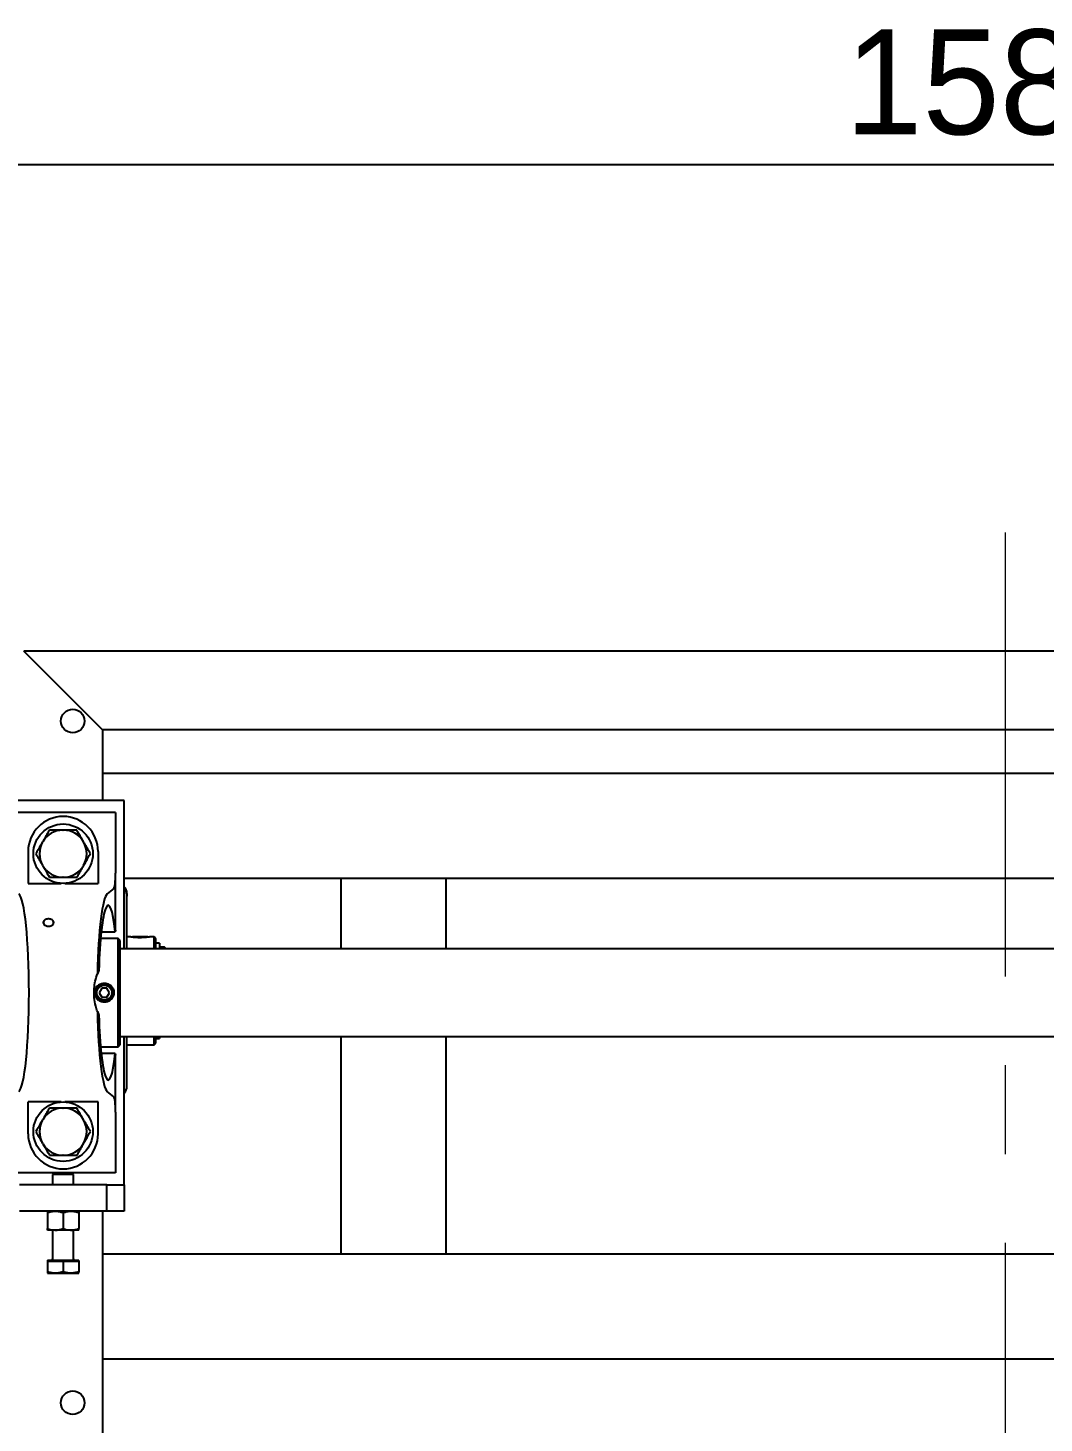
# Model space of a CAD drawing. Header units: millimetres. Extents: x 0 to 11880, y 0 to 8400.
# Drawn here: x 2022 to 2603, y 6347 to 7145 of the extents above; entities that cross this region are included whole.
import ezdxf

# ---------------------------------------------------------------- set-up
doc = ezdxf.new("R2010")
doc.units = ezdxf.units.MM
doc.header["$LTSCALE"] = 20
doc.linetypes.add('CENTERX2', pattern=[20.32, 12.7, -2.54, 2.54, -2.54])
doc.layers.add('ANNOTAZIONI', color=7, linetype='Continuous')
doc.styles.add('SLDTEXTSTYLE0', font='arial.ttf', dxfattribs={"width": 0.948})
doc.dimstyles.new('SLDDIMSTYLE0', dxfattribs={"dimtxt": 60, "dimasz": 66.04, "dimexe": 0, "dimexo": 0.0625, "dimgap": 15, "dimtad": 1, "dimdec": 1, "dimrnd": 1e-09, "dimzin": 12, "dimdsep": 46, "dimtxsty": 'SLDTEXTSTYLE0', "dimsah": 1, "dimcen": 0.09, "dimadec": 0, "dimazin": 3, "dimtfac": 1, "dimtofl": 0, "dimtmove": 0, "dimatfit": 3, "dimfxl": 1, "dimfrac": 2, "dimtolj": 1, "dimtzin": 12, "dimarcsym": 0})

# ---------------------------------------------------------------- blocks, each defined once
blk = doc.blocks.new('_D')
at = {"layer": 'ANNOTAZIONI', "transparency": 16777216}
for p, q in [((1788.51, 6996.97), (1788.51, 7087.24)), ((3373.51, 6996.97), (3373.51, 7087.24)), ((1788.51, 7067.24), (3373.51, 7067.24))]:
    blk.add_line(p, q, dxfattribs=at)
for points in [[(1788.51, 7067.24), (1854.55, 7057.08), (1854.55, 7077.4)], [(3373.51, 7067.24), (3307.47, 7077.4), (3307.47, 7057.08)]]:
    blk.add_solid(points, dxfattribs=at)
at = {"layer": 'ANNOTAZIONI', "transparency": 16777216, "insert": (2489.34, 7144.59), "char_height": 60, "attachment_point": 1, "style": 'SLDTEXTSTYLE0'}
blk.add_mtext('1585', dxfattribs=at)

msp = doc.modelspace()

# ---------------------------------------------------------------- linework, layer by layer
at = {"color": 7, "linetype": 'Continuous', "lineweight": 25}
for p, q in [((3142.51, 6788.94), (2019.51, 6788.94)), ((2064.51, 6743.94), (2019.51, 6788.94)), ((3097.51, 6743.94), (2064.51, 6743.94)), ((2064.51, 6743.94), (2064.51, 6703.54)), ((3097.51, 6718.94), (2064.51, 6718.94)), ((2077.01, 6703.54), (2007.01, 6703.54)), ((2077.01, 6618.54), (2077.01, 6703.54)), ((2072.01, 6696.54), (2012.01, 6696.54)), ((2072.01, 6696.54), (2072.01, 6694.34)), ((2072.01, 6694.34), (2072.01, 6661.89)), ((2041.9, 6686.54), (2042.12, 6686.54)), ((2022.01, 6674.34), (2022.01, 6656.07)), ((2030.26, 6679.69), (2030.37, 6679.88)), ((2053.64, 6679.88), (2053.76, 6679.69)), ((2062.01, 6674.34), (2062.01, 6656.07)), ((2030.37, 6666.19), (2030.26, 6666.38)), ((2053.76, 6666.38), (2053.64, 6666.19)), ((2042.12, 6659.54), (2041.9, 6659.54)), ((2072.01, 6629.34), (2072.01, 6661.89)), ((3085.01, 6658.94), (2077.01, 6658.94)), ((2201.01, 6618.54), (2201.01, 6658.94)), ((2203.04, 6658.94), (2201.01, 6658.94)), ((2261.01, 6658.94), (2258.98, 6658.94)), ((2261.01, 6618.54), (2261.01, 6658.94)), ((2022.01, 6656.07), (2040.96, 6656.07)), ((2043.05, 6656.07), (2062.01, 6656.07)), ((2071.11, 6653.12), (2067.29, 6650.12)), ((2078.51, 6650.34), (2078.51, 6648.84)), ((2078.51, 6618.54), (2078.51, 6648.84)), ((2063.84, 6628.36), (2071.84, 6628.36)), ((2072.01, 6629.34), (2071.84, 6628.36)), ((2080.5, 6625.44), (2078.51, 6625.44)), ((2081.79, 6625.44), (2081.62, 6625.28)), ((2090.43, 6625.44), (2081.79, 6625.44)), ((2090.6, 6625.27), (2090.43, 6625.44)), ((2094.01, 6625.44), (2091.78, 6625.44)), ((2095.11, 6624.34), (2094.01, 6625.44)), ((2094.01, 6618.54), (2094.01, 6625.44)), ((2073.51, 6624.44), (2063.46, 6624.44)), ((2074.61, 6623.34), (2073.51, 6624.44)), ((2073.51, 6562.64), (2073.51, 6624.44)), ((2074.61, 6563.74), (2074.61, 6623.34)), ((3087.41, 6618.54), (2074.61, 6618.54)), ((2095.11, 6618.54), (2095.11, 6624.34)), ((2097.11, 6621.83), (2095.11, 6621.83)), ((2097.11, 6621.83), (2097.11, 6618.54)), ((2100.01, 6619.54), (2097.26, 6619.54)), ((2097.26, 6618.54), (2097.26, 6619.54)), ((2101.01, 6618.54), (2100.01, 6619.54)), ((2100.01, 6618.54), (2100.01, 6619.54)), ((2064.17, 6596.04), (2062.72, 6593.54)), ((2062.72, 6593.54), (2064.17, 6591.04)), ((2067.05, 6596.04), (2064.17, 6596.04)), ((2068.5, 6593.54), (2067.05, 6596.04)), ((2067.05, 6591.04), (2068.5, 6593.54)), ((2064.17, 6591.04), (2067.05, 6591.04)), ((2063.46, 6562.64), (2073.51, 6562.64)), ((2073.51, 6562.64), (2074.61, 6563.74)), ((2074.61, 6568.54), (3087.41, 6568.54)), ((2077.01, 6483.54), (2077.01, 6568.54)), ((2078.51, 6539.92), (2078.51, 6568.54)), ((2078.51, 6563.64), (2094.01, 6563.64)), ((2094.01, 6563.64), (2094.01, 6568.54)), ((2094.01, 6563.64), (2095.11, 6564.74)), ((2095.11, 6564.74), (2095.11, 6568.54)), ((2095.11, 6567.24), (2097.11, 6567.24)), ((2097.11, 6568.54), (2097.11, 6567.24)), ((2201.01, 6443.94), (2201.01, 6568.54)), ((2261.01, 6443.94), (2261.01, 6568.54)), ((2071.84, 6558.71), (2063.84, 6558.71)), ((2071.84, 6558.71), (2072.01, 6557.74)), ((2072.01, 6525.19), (2072.01, 6557.74)), ((2040.96, 6531.01), (2022.01, 6531.01)), ((2022.01, 6512.74), (2022.01, 6531.01)), ((2062.01, 6531.01), (2043.05, 6531.01)), ((2062.01, 6512.74), (2062.01, 6531.01)), ((2071.11, 6533.95), (2067.29, 6536.95)), ((2041.9, 6527.54), (2042.12, 6527.54)), ((2072.01, 6525.19), (2072.01, 6492.74)), ((2030.26, 6520.69), (2030.37, 6520.88)), ((2053.64, 6520.88), (2053.76, 6520.69)), ((2030.37, 6507.19), (2030.26, 6507.38)), ((2053.76, 6507.38), (2053.64, 6507.19)), ((2042.12, 6500.54), (2041.9, 6500.54)), ((2072.01, 6490.54), (2012.01, 6490.54)), ((2036.97, 6490.54), (2036.01, 6489.57)), ((2036.01, 6489.57), (2036.01, 6483.54)), ((2048.01, 6489.57), (2036.01, 6489.57)), ((2048.01, 6489.57), (2047.04, 6490.54)), ((2048.01, 6483.54), (2048.01, 6489.57)), ((2072.01, 6492.74), (2072.01, 6490.54)), ((2067.01, 6483.54), (2017.01, 6483.54)), ((2067.01, 6468.54), (2067.01, 6483.54)), ((2067.01, 6483.54), (2077.01, 6483.54)), ((2077.01, 6483.54), (2077.01, 6468.54)), ((2067.01, 6468.54), (2017.01, 6468.54)), ((2033.01, 6467.73), (2033.01, 6458.54)), ((2042.01, 6467.73), (2042.01, 6458.54)), ((2051.01, 6467.73), (2051.01, 6458.54)), ((2064.51, 6468.54), (2064.51, 6296.44)), ((2077.01, 6468.54), (2067.01, 6468.54)), ((2037.51, 6457.74), (2033.01, 6457.74)), ((2036.01, 6457.74), (2036.01, 6441.14)), ((2046.51, 6457.74), (2037.51, 6457.74)), ((2051.01, 6457.74), (2046.51, 6457.74)), ((2048.01, 6441.14), (2048.01, 6457.74)), ((3097.51, 6443.94), (2064.51, 6443.94)), ((2203.04, 6443.94), (2201.01, 6443.94)), ((2261.01, 6443.94), (2258.98, 6443.94)), ((2033.01, 6440.54), (2033.01, 6439.94)), ((2033.01, 6440.54), (2037.51, 6440.54)), ((2033.01, 6439.94), (2033.01, 6433.84)), ((2033.01, 6439.94), (2037.51, 6439.94)), ((2037.51, 6440.54), (2051.01, 6440.54)), ((2037.51, 6439.94), (2042.01, 6439.94)), ((2042.01, 6439.94), (2042.01, 6433.84)), ((2042.01, 6439.94), (2046.51, 6439.94)), ((2046.51, 6439.94), (2051.01, 6439.94)), ((2051.01, 6439.94), (2051.01, 6440.54)), ((2051.01, 6439.94), (2051.01, 6433.84)), ((2033.01, 6433.04), (2037.51, 6433.04)), ((2037.51, 6433.04), (2046.51, 6433.04)), ((2046.51, 6433.04), (2051.01, 6433.04)), ((3097.51, 6383.94), (2064.51, 6383.94))]:
    msp.add_line(p, q, dxfattribs=at)
for centre, radius in [((2047.51, 6748.94), 6.75), ((2042.01, 6673.04), 17), ((2065.61, 6593.54), 5), ((2065.61, 6593.54), 4.32), ((2042.01, 6514.04), 17), ((2047.51, 6358.94), 6.75)]:
    msp.add_circle(centre, radius, dxfattribs=at)
for centre, radius, start, end in [((2042.01, 6674.34), 20, 0, 180), ((2042.01, 6673.04), 13.5, 90.47157, 149.52843), ((2042.01, 6673.04), 13.5, 30.47157, 89.52843), ((2042.01, 6673.04), 13.5, 150.47157, 209.52843), ((2042.01, 6673.04), 13.5, 330.47157, 29.52843), ((2042.01, 6673.04), 13.5, 210.47157, 269.52843), ((2042.01, 6673.04), 13.5, 270.47157, 329.52843), ((2072.85, 6650.34), 5.66, 0, 42.69032), ((2032.46, 6633.67), 1.73, 118.01608, 241.98392), ((2034.86, 6633.67), 1.73, 298.01608, 61.98392), ((2090.59, 6593.54), 30.9, 155.5867, 159.61758), ((2090.59, 6593.54), 30.9, 200.38242, 204.4133), ((2072.96, 6539.92), 5.55, 316.86374, 0), ((2042.01, 6514.04), 13.5, 90.47157, 149.52843), ((2042.01, 6514.04), 13.5, 30.47157, 89.52843), ((2042.01, 6514.04), 13.5, 150.47157, 209.52843), ((2042.01, 6514.04), 13.5, 330.47157, 29.52843), ((2042.01, 6512.74), 20, 180, 0), ((2042.01, 6514.04), 13.5, 210.47157, 269.52843), ((2042.01, 6514.04), 13.5, 270.47157, 329.52843), ((2035.41, 6441.14), 0.6, 270, 0), ((2048.61, 6441.14), 0.6, 180, 270)]:
    msp.add_arc(centre, radius, start, end, dxfattribs=at)
for centre, major_axis, start_param, end_param in [((2071.03, 6661.89), (0, 8.8), 3.228859, 4.712389), ((2016.18, 6593.54), (0, 56.8), 3.228859, 6.195919), ((2067.84, 6593.54), (0, 56.8), 0.087266, 1.380172), ((2067.84, 6593.54), (0, 50), 5.48289, 7.59569), ((2067.84, 6593.54), (0, 56.8), 1.76142, 3.054326), ((2067.84, 6593.54), (0, 50), 1.829088, 3.941888), ((2071.03, 6525.19), (0, 8.8), 4.712389, 6.195919)]:
    msp.add_ellipse(centre, major_axis=major_axis, ratio=0.111465, start_param=start_param, end_param=end_param, dxfattribs=at)
for points, knots in [([(2034.21, 6686.54), (2033.97, 6686.12), (2033.23, 6684.83), (2031.95, 6682.61), (2030.9, 6680.8), (2030.37, 6679.88)], [0, 0, 0, 0, 0.193449, 0.59407, 1, 1, 1, 1]), ([(2041.9, 6686.54), (2040.57, 6686.54), (2037.97, 6686.54), (2035.45, 6686.54), (2034.21, 6686.54)], [0, 0, 0, 0, 0.5085294, 1, 1, 1, 1]), ([(2049.8, 6686.54), (2048.9, 6686.54), (2046.39, 6686.54), (2043.79, 6686.54), (2042.12, 6686.54)], [0, 0, 0, 0, 0.359214, 1, 1, 1, 1]), ([(2053.64, 6679.88), (2053.21, 6680.64), (2051.91, 6682.89), (2050.64, 6685.08), (2049.8, 6686.54)], [0, 0, 0, 0, 0.334142, 1, 1, 1, 1]), ([(2030.26, 6679.69), (2029.83, 6678.94), (2028.53, 6676.69), (2027.26, 6674.5), (2026.42, 6673.04)], [0, 0, 0, 0, 0.334142, 1, 1, 1, 1]), ([(2026.42, 6673.04), (2026.66, 6672.62), (2027.41, 6671.33), (2028.69, 6669.11), (2029.73, 6667.3), (2030.26, 6666.38)], [0, 0, 0, 0, 0.193449, 0.59407, 1, 1, 1, 1]), ([(2057.6, 6673.04), (2057.36, 6673.46), (2056.61, 6674.75), (2055.33, 6676.96), (2054.28, 6678.78), (2053.76, 6679.69)], [0, 0, 0, 0, 0.193449, 0.59407, 1, 1, 1, 1]), ([(2053.76, 6666.38), (2054.19, 6667.14), (2055.49, 6669.39), (2056.76, 6671.58), (2057.6, 6673.04)], [0, 0, 0, 0, 0.334142, 1, 1, 1, 1]), ([(2030.37, 6666.19), (2030.81, 6665.44), (2032.11, 6663.19), (2033.37, 6661), (2034.21, 6659.54)], [0, 0, 0, 0, 0.334142, 1, 1, 1, 1]), ([(2049.8, 6659.54), (2050.05, 6659.96), (2050.79, 6661.25), (2052.07, 6663.46), (2053.12, 6665.28), (2053.64, 6666.19)], [0, 0, 0, 0, 0.193449, 0.59407, 1, 1, 1, 1]), ([(2034.21, 6659.54), (2035.12, 6659.54), (2037.63, 6659.54), (2040.23, 6659.54), (2041.9, 6659.54)], [0, 0, 0, 0, 0.359214, 1, 1, 1, 1]), ([(2042.12, 6659.54), (2043.44, 6659.54), (2046.05, 6659.54), (2048.57, 6659.54), (2049.8, 6659.54)], [0, 0, 0, 0, 0.508529, 1, 1, 1, 1]), ([(2078.51, 6648.84), (2078.49, 6649.18), (2078.43, 6650.15), (2077.98, 6651.5), (2077.28, 6652.26), (2077.01, 6652.55)], [0, 0, 0, 0, 0.249733, 0.709724, 1, 1, 1, 1]), ([(2031.64, 6635.2), (2031.56, 6635.15), (2031.26, 6634.96), (2030.86, 6634.52), (2030.61, 6633.88), (2030.7, 6633.18), (2031.07, 6632.58), (2031.47, 6632.27), (2031.64, 6632.14)], [0, 0, 0, 0, 0.071077, 0.25122, 0.452112, 0.649168, 0.845197, 1, 1, 1, 1]), ([(2035.68, 6635.2), (2035.41, 6635.34), (2034.88, 6635.61), (2033.88, 6635.77), (2032.88, 6635.71), (2032.12, 6635.48), (2031.76, 6635.27), (2031.64, 6635.2)], [0, 0, 0, 0, 0.22471, 0.449428, 0.673945, 0.898372, 1, 1, 1, 1]), ([(2035.68, 6632.14), (2035.89, 6632.3), (2036.32, 6632.64), (2036.66, 6633.31), (2036.68, 6634.01), (2036.37, 6634.65), (2035.96, 6635.03), (2035.7, 6635.19), (2035.68, 6635.2)], [0, 0, 0, 0, 0.1861516, 0.3891719, 0.5873931, 0.7834433, 0.9809917, 1, 1, 1, 1]), ([(2031.64, 6632.14), (2031.91, 6631.99), (2032.44, 6631.69), (2033.43, 6631.52), (2034.44, 6631.59), (2035.2, 6631.84), (2035.56, 6632.07), (2035.68, 6632.14)], [0, 0, 0, 0, 0.22471, 0.449428, 0.673945, 0.898372, 1, 1, 1, 1]), ([(2091.78, 6625.44), (2091.73, 6625.43), (2091.63, 6625.41), (2090.82, 6625.29), (2089.57, 6625.15), (2087.89, 6625.02), (2085.93, 6624.97), (2083.93, 6625.04), (2082.17, 6625.2), (2080.97, 6625.35), (2080.41, 6625.44), (2080.48, 6625.43), (2080.5, 6625.43)], [0, 0, 0, 0, 0.092617, 0.186659, 0.286263, 0.394185, 0.509145, 0.627449, 0.745569, 0.859451, 0.96453, 1, 1, 1, 1]), ([(2061.62, 6582.78), (2061.28, 6583.8), (2060.41, 6586.38), (2059.67, 6590.83), (2059.65, 6595.68), (2060.3, 6600.24), (2061.18, 6602.94), (2061.62, 6604.3)], [0, 0, 0, 0, 0.148076, 0.375376, 0.610735, 0.803042, 1, 1, 1, 1]), ([(2061.39, 6597.03), (2061.8, 6597.39), (2062.7, 6598.15), (2064.47, 6598.76), (2066.47, 6598.82), (2068.42, 6598.21), (2070.03, 6597), (2071.05, 6595.37), (2071.39, 6593.61), (2071.11, 6591.95), (2070.32, 6590.48), (2069.07, 6589.28), (2067.39, 6588.47), (2065.43, 6588.2), (2063.43, 6588.59), (2061.68, 6589.61), (2060.44, 6591.12), (2059.87, 6592.87), (2059.96, 6594.58), (2060.51, 6596), (2061.12, 6596.72), (2061.39, 6597.03)], [0, 0, 0, 0, 0.047464, 0.102928, 0.161192, 0.220499, 0.27911, 0.334759, 0.38563, 0.432893, 0.479913, 0.529716, 0.583677, 0.641157, 0.700308, 0.759369, 0.81631, 0.868849, 0.917011, 0.963717, 1, 1, 1, 1]), ([(2034.21, 6527.54), (2033.97, 6527.12), (2033.23, 6525.83), (2031.95, 6523.61), (2030.9, 6521.8), (2030.37, 6520.88)], [0, 0, 0, 0, 0.193449, 0.59407, 1, 1, 1, 1]), ([(2041.9, 6527.54), (2040.57, 6527.54), (2037.97, 6527.54), (2035.45, 6527.54), (2034.21, 6527.54)], [0, 0, 0, 0, 0.508529, 1, 1, 1, 1]), ([(2049.8, 6527.54), (2048.9, 6527.54), (2046.39, 6527.54), (2043.79, 6527.54), (2042.12, 6527.54)], [0, 0, 0, 0, 0.359214, 1, 1, 1, 1]), ([(2053.64, 6520.88), (2053.21, 6521.64), (2051.91, 6523.89), (2050.64, 6526.08), (2049.8, 6527.54)], [0, 0, 0, 0, 0.334142, 1, 1, 1, 1]), ([(2030.26, 6520.69), (2029.83, 6519.94), (2028.53, 6517.69), (2027.26, 6515.5), (2026.42, 6514.04)], [0, 0, 0, 0, 0.334142, 1, 1, 1, 1]), ([(2026.42, 6514.04), (2026.66, 6513.62), (2027.41, 6512.33), (2028.69, 6510.11), (2029.73, 6508.3), (2030.26, 6507.38)], [0, 0, 0, 0, 0.193449, 0.59407, 1, 1, 1, 1]), ([(2057.6, 6514.04), (2057.36, 6514.46), (2056.61, 6515.75), (2055.33, 6517.96), (2054.28, 6519.78), (2053.76, 6520.69)], [0, 0, 0, 0, 0.193449, 0.59407, 1, 1, 1, 1]), ([(2053.76, 6507.38), (2054.19, 6508.14), (2055.49, 6510.39), (2056.76, 6512.58), (2057.6, 6514.04)], [0, 0, 0, 0, 0.3341417, 1, 1, 1, 1]), ([(2030.37, 6507.19), (2030.81, 6506.44), (2032.11, 6504.19), (2033.37, 6502), (2034.21, 6500.54)], [0, 0, 0, 0, 0.334142, 1, 1, 1, 1]), ([(2049.8, 6500.54), (2050.05, 6500.96), (2050.79, 6502.25), (2052.07, 6504.46), (2053.12, 6506.28), (2053.64, 6507.19)], [0, 0, 0, 0, 0.193449, 0.59407, 1, 1, 1, 1]), ([(2034.21, 6500.54), (2035.12, 6500.54), (2037.63, 6500.54), (2040.23, 6500.54), (2041.9, 6500.54)], [0, 0, 0, 0, 0.359214, 1, 1, 1, 1]), ([(2042.12, 6500.54), (2043.44, 6500.54), (2046.05, 6500.54), (2048.57, 6500.54), (2049.8, 6500.54)], [0, 0, 0, 0, 0.508529, 1, 1, 1, 1]), ([(2033.01, 6467.73), (2033.74, 6467.96), (2035.21, 6468.41), (2036.74, 6468.5), (2037.51, 6468.54)], [0, 0, 0, 0, 0.495458, 1, 1, 1, 1]), ([(2033.01, 6468.54), (2033.01, 6468.53), (2033.01, 6468.48), (2033.01, 6468.05), (2033.01, 6467.73)], [0, 0, 0, 0, 0.268634, 1, 1, 1, 1]), ([(2037.51, 6468.54), (2037.62, 6468.54), (2038.42, 6468.53), (2039.95, 6468.35), (2041.32, 6467.94), (2042.01, 6467.73)], [0, 0, 0, 0, 0.07009, 0.530784, 1, 1, 1, 1]), ([(2042.01, 6467.73), (2042.74, 6467.96), (2044.21, 6468.41), (2045.74, 6468.5), (2046.51, 6468.54)], [0, 0, 0, 0, 0.495458, 1, 1, 1, 1]), ([(2046.51, 6468.54), (2046.62, 6468.54), (2047.42, 6468.53), (2048.95, 6468.35), (2050.32, 6467.94), (2051.01, 6467.73)], [0, 0, 0, 0, 0.07009, 0.530784, 1, 1, 1, 1]), ([(2051.01, 6468.54), (2051.01, 6468.53), (2051.01, 6468.48), (2051.01, 6468.05), (2051.01, 6467.73)], [0, 0, 0, 0, 0.268634, 1, 1, 1, 1]), ([(2033.01, 6458.54), (2033.74, 6458.32), (2035.21, 6457.86), (2036.74, 6457.78), (2037.51, 6457.74)], [0, 0, 0, 0, 0.495458, 1, 1, 1, 1]), ([(2033.01, 6457.74), (2033.01, 6457.75), (2033.01, 6457.79), (2033.01, 6458.23), (2033.01, 6458.54)], [0, 0, 0, 0, 0.268634, 1, 1, 1, 1]), ([(2037.51, 6457.74), (2037.62, 6457.74), (2038.42, 6457.75), (2039.95, 6457.92), (2041.32, 6458.33), (2042.01, 6458.54)], [0, 0, 0, 0, 0.07009, 0.530784, 1, 1, 1, 1]), ([(2042.01, 6458.54), (2042.74, 6458.32), (2044.21, 6457.86), (2045.74, 6457.78), (2046.51, 6457.74)], [0, 0, 0, 0, 0.495458, 1, 1, 1, 1]), ([(2046.51, 6457.74), (2046.62, 6457.74), (2047.42, 6457.75), (2048.95, 6457.92), (2050.32, 6458.33), (2051.01, 6458.54)], [0, 0, 0, 0, 0.07009, 0.530784, 1, 1, 1, 1]), ([(2051.01, 6457.74), (2051.01, 6457.75), (2051.01, 6457.79), (2051.01, 6458.23), (2051.01, 6458.54)], [0, 0, 0, 0, 0.268634, 1, 1, 1, 1]), ([(2037.51, 6433.04), (2036.28, 6433.14), (2034.76, 6433.27), (2033.3, 6433.75), (2033.01, 6433.84)], [0, 0, 0, 0, 0.8036473, 1, 1, 1, 1]), ([(2033.01, 6433.84), (2033.01, 6433.62), (2033.01, 6433.16), (2033.01, 6433.08), (2033.01, 6433.04)], [0, 0, 0, 0, 0.495458, 1, 1, 1, 1]), ([(2042.01, 6433.84), (2040.85, 6433.51), (2039.37, 6433.08), (2037.84, 6433.05), (2037.51, 6433.04)], [0, 0, 0, 0, 0.779636, 1, 1, 1, 1]), ([(2046.51, 6433.04), (2046.4, 6433.04), (2045.59, 6433.05), (2044.07, 6433.22), (2042.7, 6433.63), (2042.01, 6433.84)], [0, 0, 0, 0, 0.07009, 0.530784, 1, 1, 1, 1]), ([(2051.01, 6433.84), (2050.28, 6433.62), (2048.8, 6433.16), (2047.28, 6433.08), (2046.51, 6433.04)], [0, 0, 0, 0, 0.495458, 1, 1, 1, 1]), ([(2051.01, 6433.04), (2051.01, 6433.04), (2051.01, 6433.05), (2051.01, 6433.22), (2051.01, 6433.63), (2051.01, 6433.84)], [0, 0, 0, 0, 0.07009, 0.530784, 1, 1, 1, 1])]:
    msp.add_open_spline(points, degree=3, knots=knots, dxfattribs=at)
at = {"layer": 'ANNOTAZIONI', "linetype": 'CENTERX2', "lineweight": 18}
msp.add_line((2581.01, 6196.44), (2581.01, 6888.94), dxfattribs=at)

# ---------------------------------------------------------------- dimensions: what is measured, and where the dimension line sits
at = {"layer": 'ANNOTAZIONI'}
dim = msp.add_linear_dim(base=(3373.51, 7067.24), p1=(1788.51, 6976.97), p2=(3373.51, 6976.97), dimstyle='SLDDIMSTYLE0', dxfattribs=at)
dim.commit()
dim.dimension.update_dxf_attribs({"geometry": '_D', "text_midpoint": (2581.01, 7067.24), "dimtype": 160})

doc.saveas('drawing.dxf')
